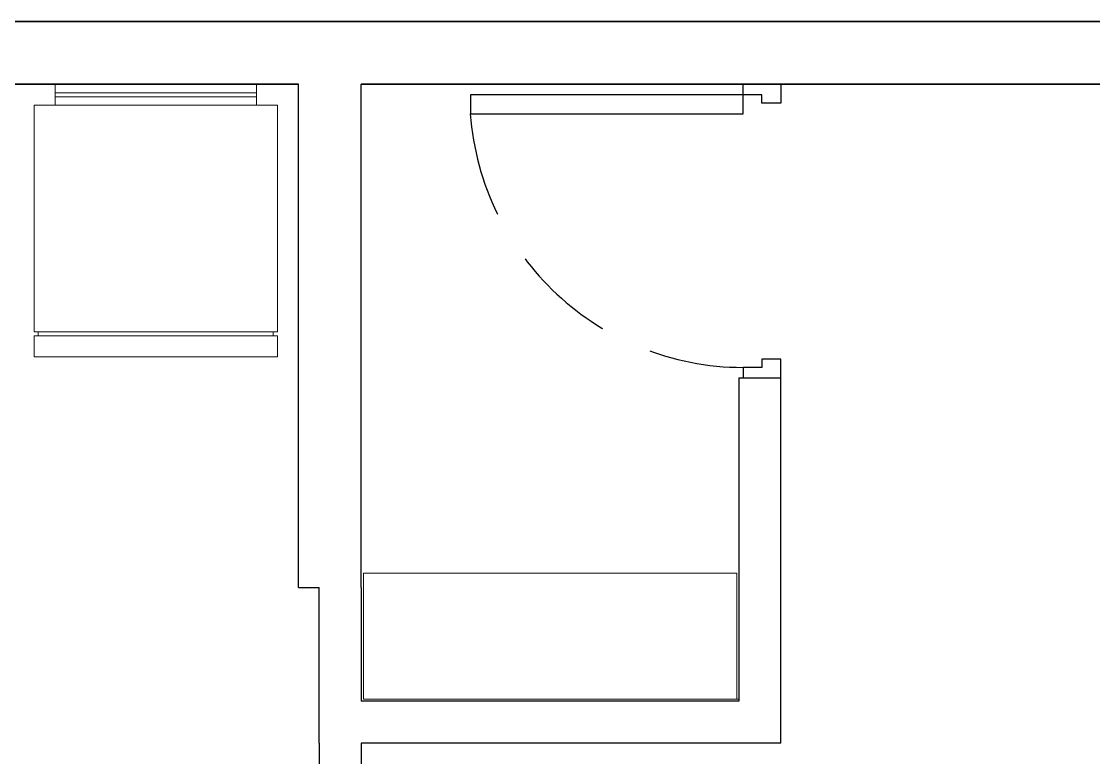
# Model space of a CAD drawing. Header units: millimetres. Extents: x 17951 to 20510, y 16877 to 18330.
# Drawn here: x 19939.1 to 20194.6, y 17926.1 to 18101.6 of the extents above; entities that cross this region are included whole.
import ezdxf

# ---------------------------------------------------------------- set-up
doc = ezdxf.new("R2010")
doc.units = ezdxf.units.MM
doc.linetypes.add('HIDDEN', pattern=[0.375, 0.25, -0.125])
for name, color, linetype, lineweight in [('A-DOOR-FULL', 1, 'Continuous', 25), ('A-FURN', 2, 'Continuous', 18), ('A-WALL-FULL', 3, 'Continuous', 35), ('A-WALL-FULL-EXTR', 3, 'Continuous', 35), ('A-WALL-FULL-INTR', 1, 'Continuous', 25)]:
    doc.layers.add(name, color=color, linetype=linetype, lineweight=lineweight)

# ---------------------------------------------------------------- blocks, each defined once
blk = doc.blocks.new('DOOR-65')
for points in [[(-0.07, 0.74), (-0.07, 0.09), (-0.025, 0.09), (-0.025, 0.74), (-0.07, 0.74)], [(-0.675, 0.09), (-0.7, 0.09), (-0.7, 0), (-0.655, 0), (-0.655, 0.045), (-0.675, 0.045), (-0.675, 0.09)], [(-0.025, 0.09), (0, 0.09), (0, 0), (-0.045, 0), (-0.045, 0.045), (-0.025, 0.045), (-0.025, 0.09)]]:
    blk.add_lwpolyline(points)
at = {"linetype": 'HIDDEN'}
blk.add_arc((-0.0221, 0.0889), 0.6529, 94.2076, 179.8995, dxfattribs=at)

msp = doc.modelspace()

# ---------------------------------------------------------------- linework, layer by layer
at = {"layer": 'A-FURN', "ltscale": 0.001}
for p, q in [((19947.07, 18086.6), (19947.07, 18081.6)), ((19995.07, 18086.6), (19995.07, 18081.6)), ((19995.07, 18084.6), (19947.07, 18084.6)), ((19942.07, 18081.6), (19942.07, 18027.6)), ((20000.07, 18081.6), (19942.07, 18081.6)), ((19995.07, 18083.6), (19947.07, 18083.6)), ((20000.07, 18081.6), (20000.07, 18027.6)), ((20000.07, 18027.6), (19942.07, 18027.6)), ((19943.07, 18027.6), (19943.07, 18026.6)), ((19999.07, 18027.6), (19999.07, 18026.6)), ((20000.07, 18026.6), (19942.07, 18026.6)), ((19942.07, 18026.6), (19942.07, 18021.6)), ((20000.07, 18026.6), (20000.07, 18021.6)), ((20000.07, 18021.6), (19942.07, 18021.6))]:
    msp.add_line(p, q, dxfattribs=at)
at = {"layer": 'A-FURN'}
msp.add_lwpolyline([(20110.07, 17940.02), (20109.57, 17940.02), (20109.57, 17970.02), (20020.57, 17970.02), (20020.57, 17940.02), (20109.57, 17940.02)], dxfattribs=at)
at = {"layer": 'A-WALL-FULL'}
msp.add_line((20020.07, 18086.6), (20120.07, 18086.6), dxfattribs=at)
at = {"layer": 'A-WALL-FULL-EXTR'}
for p, q in [((19925.07, 18101.6), (20005.07, 18101.6)), ((20005.07, 18101.6), (20020.07, 18101.6)), ((20020.07, 18101.6), (20340.07, 18101.6)), ((19925.07, 18086.6), (20005.07, 18086.6)), ((20020.07, 18086.6), (20200.07, 18086.6))]:
    msp.add_line(p, q, dxfattribs=at)
at = {"layer": 'A-WALL-FULL-INTR'}
for p, q in [((20005.07, 17966.6), (20005.07, 18086.6)), ((20020.07, 17966.6), (20020.07, 18086.6)), ((20110.07, 18016.6), (20120.07, 18016.6)), ((20005.07, 17966.6), (20010.07, 17966.6)), ((20010.07, 17929.52), (20010.07, 17966.6)), ((20020.07, 17966.6), (20020.07, 17939.52)), ((20110.07, 17939.52), (20020.07, 17939.52)), ((20010.07, 17929.52), (20010.07, 17770.7)), ((20120.07, 17929.52), (20020.07, 17929.52)), ((20020.07, 17929.52), (20020.07, 17770.7))]:
    msp.add_line(p, q, dxfattribs=at)
for points in [[(20110.07, 18016.6), (20110.07, 17939.52)], [(20120.07, 17929.52), (20120.07, 18016.6)]]:
    msp.add_lwpolyline(points, dxfattribs=at)

# ---------------------------------------------------------------- block references
at = {"layer": 'A-DOOR-FULL', "xscale": 100, "yscale": 100, "zscale": 100, "rotation": 90.00000000000001}
msp.add_blockref('DOOR-65', (20120.07, 18086.6), dxfattribs=at)

doc.saveas('drawing.dxf')
